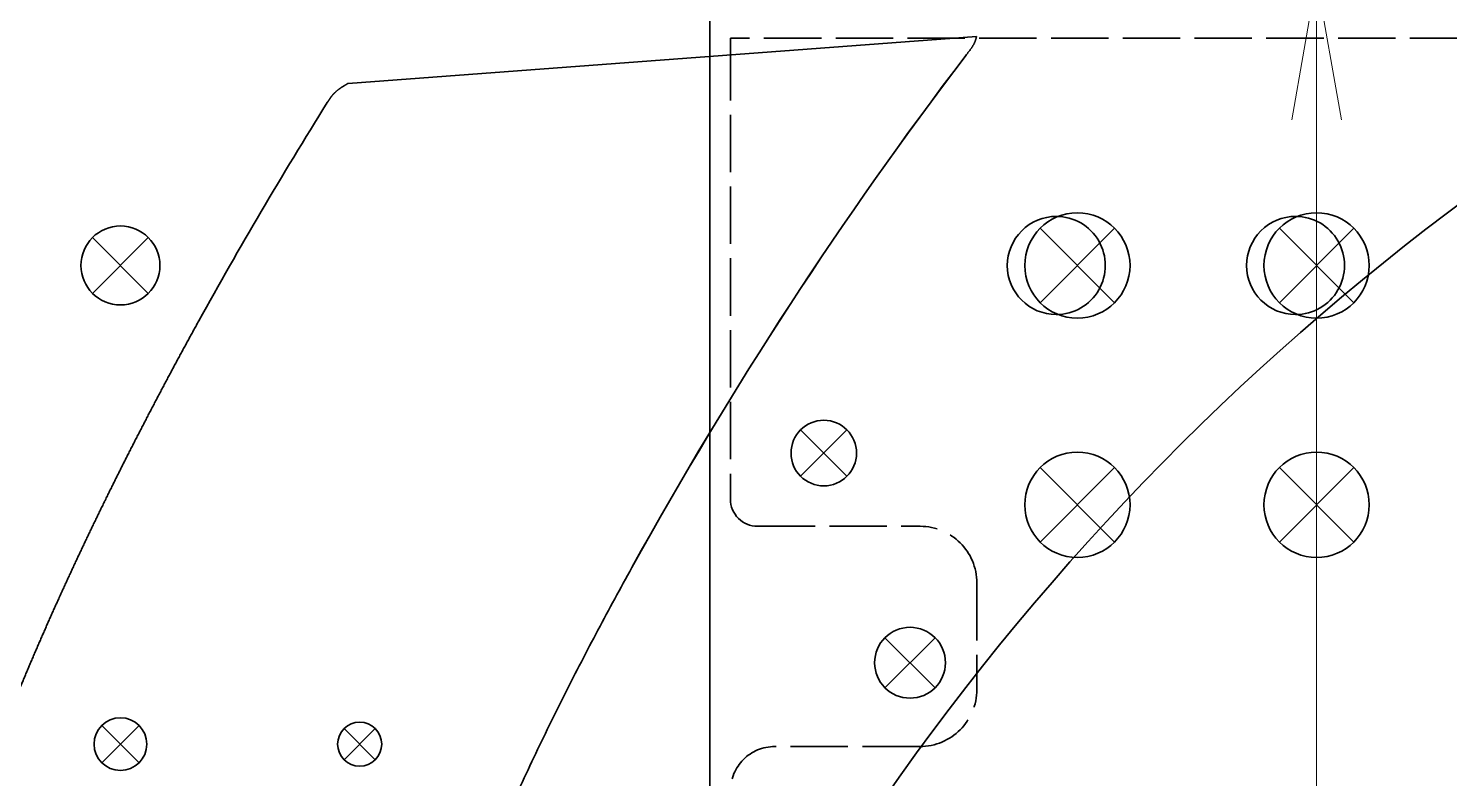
# Model space of a CAD drawing. Header units: millimetres. Extents: x 120 to 10915, y 515 to 8014.
# Drawn here: x 1330.8 to 1627.8, y 5002.8 to 5159.5 of the extents above; entities that cross this region are included whole.
import ezdxf

# ---------------------------------------------------------------- set-up
doc = ezdxf.new("R2010")
doc.units = ezdxf.units.MM
doc.linetypes.add('DASHED', pattern=[15, 12, -3])
doc.layers.get('0').update_dxf_attribs({"lineweight": 13})
for name, color, linetype, lineweight in [('201_Dimensions', 7, 'Continuous', 13), ('203_Chassis_left_side_view', 7, 'Continuous', 13), ('204_Chassis_mid_side_view', 7, 'Continuous', 13), ('206_Cab_side_and_top_view', 7, 'Continuous', 13), ('211_Frame_holes_left_side_view', 7, 'Continuous', 13), ('212_Frame_holes_right_side_view', 7, 'Continuous', 13), ('214_BWA_holes_right_side_view', 7, 'Continuous', 13)]:
    doc.layers.add(name, color=color, linetype=linetype, lineweight=lineweight)

# ---------------------------------------------------------------- blocks, each defined once
blk = doc.blocks.new('3254123')
at = {"layer": '203_Chassis_left_side_view', "color": 4, "linetype": 'DASHED', "lineweight": 35}
for p, q in [((3251.491565, 1257.5), (1477.491565, 1257.5)), ((1477.491565, 1256.5), (1477.491565, 1161.190063)), ((1483.181628, 1155.5), (1517.15166, 1155.5)), ((1528.991565, 1143.660096), (1528.991565, 1121.430108)), ((1517.061457, 1109.5), (1486.780714, 1109.5))]:
    blk.add_line(p, q, dxfattribs=at)
for centre, radius, start, end in [((1483.181628, 1161.190063), 5.690063, 180, 270), ((1517.15166, 1143.660096), 11.839904, 360, 90), ((1517.061457, 1121.430108), 11.930108, 270, 360), ((1486.780714, 1100.210851), 9.289149, 90, 180)]:
    blk.add_arc(centre, radius, start, end, dxfattribs=at)
at = {"layer": '214_BWA_holes_right_side_view', "color": 3, "lineweight": 35}
blk.add_line((1477.491565, 1257.5), (1477.491565, 1256.5), dxfattribs=at)
blk = doc.blocks.new('3356587')
at = {"layer": '204_Chassis_mid_side_view', "color": 4, "lineweight": 35}
blk.add_line((1473.16, 1015.5), (1473.18, 1280.63), dxfattribs=at)
for centre, start_param, end_param in [((1545.6, 1210), 3.141593, 4.712527), ((1545.6, 1210), 0, 3.141593), ((1595.6, 1210), 3.141593, 4.712527), ((1595.6, 1210), 0, 3.141593), ((1545.6, 1210), 4.712527, 6.283185), ((1595.6, 1210), 4.712527, 6.283185)]:
    blk.add_ellipse(centre, major_axis=(0, -10.25), ratio=0.998881, start_param=start_param, end_param=end_param, dxfattribs=at)
blk = doc.blocks.new('2458882')
at = {"layer": '206_Cab_side_and_top_view', "color": 3, "lineweight": 35}
for p, q in [((1397.58, 1248.04), (1528.92, 1257.85)), ((1526.55, 1253.69), (1526.82, 1254.05)), ((1526.55, 1253.69), (1526.82, 1254.05))]:
    blk.add_line(p, q, dxfattribs=at)
for centre, major_axis, ratio, start_param, end_param in [((49543.19, -40676.48), (47980.48, -41974.42), 0.115353, 3.14936, 3.16653), ((39978.11, -32340.7), (38415.14, -33638.95), 0.128884, 3.150333, 3.169518), ((1518.42, 1205.45), (-201.76, -297.11), 0.350731, 4.819602, 4.969214)]:
    blk.add_ellipse(centre, major_axis=major_axis, ratio=ratio, start_param=start_param, end_param=end_param, dxfattribs=at)
for points, degree, knots in [([(1526.82, 1254.05), (1526.86, 1254.11), (1526.95, 1254.22), (1527.08, 1254.38), (1527.2, 1254.54), (1527.32, 1254.7), (1527.45, 1254.86), (1527.57, 1255.02), (1527.68, 1255.18), (1527.8, 1255.34), (1527.91, 1255.5), (1528.03, 1255.67), (1528.13, 1255.84), (1528.24, 1256.01), (1528.34, 1256.19), (1528.44, 1256.37), (1528.52, 1256.55), (1528.6, 1256.73), (1528.66, 1256.91), (1528.72, 1257.07), (1528.76, 1257.23), (1528.8, 1257.37), (1528.84, 1257.5), (1528.87, 1257.63), (1528.9, 1257.74), (1528.91, 1257.81), (1528.92, 1257.85)], 3, [0, 0, 0, 0, 0.210392, 0.417929, 0.622818, 0.82536, 1.02589, 1.224928, 1.422943, 1.620549, 1.818404, 2.017327, 2.217921, 2.420497, 2.625268, 2.830816, 3.034692, 3.232405, 3.419947, 3.594548, 3.755381, 3.903074, 4.038777, 4.16448, 4.281857, 4.392494, 4.392494, 4.392494, 4.392494]), ([(1397.58, 1248.04), (1397.12, 1247.77), (1396.66, 1247.5), (1396.2, 1247.21), (1395.29, 1246.59), (1394.49, 1245.82), (1394.13, 1245.4), (1393.75, 1244.84), (1393.39, 1244.28), (1393.33, 1244.19), (1393.28, 1244.1), (1393.22, 1244.02)], 5, [0, 0, 0, 0, 0, 0, 2.682656, 2.682656, 2.682656, 5.546903, 5.546903, 5.546903, 6.05812, 6.05812, 6.05812, 6.05812, 6.05812, 6.05812]), ([(1366.38, 1198.43), (1364.34, 1194.73), (1362.32, 1191.02), (1360.32, 1187.31), (1358.29, 1183.47), (1356.28, 1179.62), (1356.22, 1179.51), (1354.26, 1175.76), (1352.33, 1172.01), (1350.48, 1168.35), (1348.59, 1164.57), (1346.73, 1160.78), (1346.68, 1160.68), (1344.78, 1156.8), (1342.91, 1152.91), (1341.11, 1149.11), (1339.29, 1145.2), (1337.51, 1141.27), (1337.46, 1141.17), (1335.76, 1137.43), (1334.1, 1133.68), (1332.5, 1130.02), (1330.89, 1126.26), (1329.32, 1122.48), (1329.27, 1122.37), (1327.69, 1118.56), (1326.14, 1114.73), (1324.65, 1110.98), (1323.17, 1107.13), (1321.73, 1103.26), (1321.69, 1103.17), (1320.27, 1099.36), (1318.89, 1095.54), (1317.57, 1091.79), (1316.26, 1087.94), (1315, 1084.09), (1314.97, 1084), (1312.55, 1076.62), (1310.29, 1069.19), (1308.21, 1061.8), (1306.25, 1054.24), (1304.46, 1046.64), (1304.43, 1046.52), (1302.61, 1038.79), (1300.97, 1031.02), (1299.51, 1023.35), (1298.18, 1015.5), (1296.99, 1007.62), (1296.98, 1007.54), (1296.36, 1003.44), (1295.79, 999.33), (1295.26, 995.37), (1294.75, 991.21), (1294.27, 987.05), (1294.27, 987.07), (1293.76, 982.58), (1293.28, 978.09), (1292.85, 973.79), (1292.44, 969.31), (1292.05, 964.83), (1292.04, 964.66), (1291.66, 960.22), (1291.31, 955.78), (1291, 951.51), (1290.68, 946.96), (1290.39, 942.4), (1290.4, 942.56), (1290.09, 937.64), (1289.8, 932.71), (1289.55, 928.05), (1289.3, 923.11), (1289.07, 918.16), (1289.07, 918.16), (1288.81, 912.71), (1288.58, 907.25), (1288.37, 902.09), (1288.17, 896.68), (1287.98, 891.28), (1287.97, 891.01), (1287.79, 885.56), (1287.61, 880.11), (1287.45, 874.9), (1287.31, 869.68), (1287.17, 864.47)], 5, [0, 0, 0, 0, 0, 0, 21.217514, 21.217514, 21.217514, 21.833763, 21.833763, 21.833763, 42.453322, 42.453322, 42.453322, 43.042416, 43.042416, 43.042416, 64.160349, 64.160349, 64.160349, 64.716373, 64.716373, 64.716373, 84.796387, 84.796387, 84.796387, 85.279157, 85.279157, 85.279157, 105.548258, 105.548258, 105.548258, 106.031972, 106.031972, 106.031972, 126.00115, 126.00115, 126.00115, 126.456286, 126.456286, 126.456286, 165.071608, 165.071608, 165.071608, 165.724438, 165.724438, 165.724438, 205.00637, 205.00637, 205.00637, 205.771182, 205.771182, 205.771182, 225.867266, 225.867266, 225.867266, 226.843701, 226.843701, 226.843701, 248.562942, 248.562942, 248.562942, 249.423988, 249.423988, 249.423988, 270.949468, 270.949468, 270.949468, 272.334483, 272.334483, 272.334483, 295.742232, 295.742232, 295.742232, 297.177647, 297.177647, 297.177647, 323.12022, 323.12022, 323.12022, 324.301986, 324.301986, 324.301986, 350.464815, 350.464815, 350.464815, 350.464815, 350.464815, 350.464815]), ([(1389.16, 861.17), (1389.36, 866.13), (1389.76, 876.04), (1390.45, 890.9), (1391.25, 905.77), (1392.18, 920.62), (1393.29, 935.46), (1394.61, 950.26), (1396.19, 965.02), (1397.78, 977.29), (1399.23, 987.08), (1400.43, 994.4), (1401.73, 1001.7), (1403.14, 1008.98), (1404.68, 1016.23), (1406.34, 1023.45), (1408.13, 1030.65), (1410.7, 1040.19), (1414.24, 1052.03), (1419.03, 1066.07), (1424.34, 1079.95), (1430.13, 1093.66), (1436.33, 1107.21), (1442.89, 1120.59), (1449.75, 1133.82), (1454.49, 1142.54), (1456.89, 1146.88)], 3, [0, 0, 0, 0, 14.87323, 29.755054, 44.644196, 59.532498, 74.409712, 89.269197, 104.113214, 118.953302, 126.373275, 133.791744, 141.207912, 148.621453, 156.033601, 163.446003, 170.857841, 178.269298, 193.094262, 207.926465, 222.775671, 237.653242, 252.557105, 267.469016, 282.36975, 297.253557, 297.253557, 297.253557, 297.253557])]:
    blk.add_open_spline(points, degree=degree, knots=knots, dxfattribs=at)
blk = doc.blocks.new('2833342')
at = {"layer": '203_Chassis_left_side_view', "color": 3, "lineweight": 35}
blk.add_arc((1950, 793), 536, 292.2753, 247.7247, dxfattribs=at)
blk = doc.blocks.new('BLOCK32')
at = {"layer": '201_Dimensions', "color": 2, "lineweight": 18}
blk.add_line((1600, 297), (1600, 1270), dxfattribs=at)
blk.add_lwpolyline([(1605.209473, 1240.455811), (1600, 1270), (1594.790527, 1240.455811)], dxfattribs=at)

msp = doc.modelspace()

# ---------------------------------------------------------------- linework, layer by layer
at = {"layer": '211_Frame_holes_left_side_view', "color": 3, "lineweight": 35}
for p, q in [((1557.778162, 5117.778175), (1542.221812, 5102.221825)), ((1557.778162, 5102.221825), (1542.221812, 5117.778175)), ((1557.778162, 5117.778175), (1542.221812, 5102.221825)), ((1557.778162, 5102.221825), (1542.221812, 5117.778175)), ((1607.778145, 5117.778175), (1592.221795, 5102.221825)), ((1607.778145, 5102.221825), (1592.221795, 5117.778175)), ((1607.778145, 5117.778175), (1592.221795, 5102.221825)), ((1607.778145, 5102.221825), (1592.221795, 5117.778175)), ((1355.833617, 5115.833631), (1344.166355, 5104.166369)), ((1355.833617, 5104.166369), (1344.166355, 5115.833631)), ((1501.847036, 5075.643681), (1492.159674, 5065.956319)), ((1501.847036, 5065.956319), (1492.159674, 5075.643681)), ((1557.778251, 5067.778169), (1542.221901, 5052.221819)), ((1557.778251, 5052.221819), (1542.221901, 5067.778169)), ((1557.778253, 5067.778175), (1542.221903, 5052.221825)), ((1557.778253, 5052.221825), (1542.221903, 5067.778175)), ((1607.77813, 5067.778169), (1592.22178, 5052.221819)), ((1607.77813, 5052.221819), (1592.22178, 5067.778169)), ((1607.778131, 5067.778175), (1592.221781, 5052.221825)), ((1607.778131, 5052.221825), (1592.221781, 5067.778175))]:
    msp.add_line(p, q, dxfattribs=at)
for centre, radius in [((1549.999987, 5110), 11), ((1549.999987, 5110), 11), ((1599.99997, 5110), 11), ((1599.99997, 5110), 11), ((1349.999986, 5110), 8.25), ((1497.003355, 5070.8), 6.85), ((1550.000076, 5059.999994), 11), ((1550.000078, 5060), 11), ((1599.999955, 5059.999994), 11), ((1599.999956, 5060), 11)]:
    msp.add_circle(centre, radius, dxfattribs=at)
at = {"layer": '212_Frame_holes_right_side_view', "color": 3, "lineweight": 35}
for p, q in [((1557.778161, 5117.778175), (1542.221811, 5102.221825)), ((1557.778161, 5102.221825), (1542.221811, 5117.778175)), ((1557.778161, 5117.778175), (1542.221811, 5102.221825)), ((1557.778161, 5102.221825), (1542.221811, 5117.778175)), ((1607.778147, 5117.778175), (1592.221797, 5102.221825)), ((1607.778147, 5102.221825), (1592.221797, 5117.778175)), ((1607.778147, 5117.778175), (1592.221797, 5102.221825)), ((1607.778147, 5102.221825), (1592.221797, 5117.778175)), ((1355.833591, 5115.833631), (1344.166329, 5104.166369)), ((1355.833591, 5104.166369), (1344.166329, 5115.833631)), ((1501.847036, 5075.643681), (1492.159674, 5065.956319)), ((1501.847036, 5065.956319), (1492.159674, 5075.643681)), ((1557.778161, 5067.778175), (1542.221811, 5052.221825)), ((1557.778161, 5052.221825), (1542.221811, 5067.778175)), ((1557.778187, 5067.778175), (1542.221837, 5052.221825)), ((1557.778187, 5052.221825), (1542.221837, 5067.778175)), ((1607.778147, 5067.778175), (1592.221797, 5052.221825)), ((1607.778147, 5052.221825), (1592.221797, 5067.778175)), ((1607.778163, 5067.778175), (1592.221813, 5052.221825)), ((1607.778163, 5052.221825), (1592.221813, 5067.778175)), ((1520.25779, 5032.23259), (1509.79261, 5021.76741)), ((1520.25779, 5021.76741), (1509.79261, 5032.23259)), ((1353.889084, 5013.889087), (1346.11091, 5006.110913)), ((1353.889084, 5006.110913), (1346.11091, 5013.889087)), ((1403.252691, 5013.252691), (1396.747309, 5006.747309)), ((1403.252691, 5006.747309), (1396.747309, 5013.252691))]:
    msp.add_line(p, q, dxfattribs=at)
for centre, radius in [((1549.999986, 5110), 11), ((1549.999986, 5110), 11), ((1599.999972, 5110), 11), ((1599.999972, 5110), 11), ((1349.99996, 5110), 8.25), ((1497.003355, 5070.8), 6.85), ((1549.999986, 5060), 11), ((1550.000012, 5060), 11), ((1599.999972, 5060), 11), ((1599.999988, 5060), 11), ((1515.0252, 5027), 7.4), ((1349.999997, 5010), 5.5), ((1400, 5010), 4.6)]:
    msp.add_circle(centre, radius, dxfattribs=at)

# ---------------------------------------------------------------- block references
at = {"color": 7, "lineweight": 35}
for name in ['3356587', '2833342', '2458882', '3254123']:
    msp.add_blockref(name, (0, 3900), dxfattribs=at)
at = {"layer": '201_Dimensions', "lineweight": 0}
msp.add_blockref('BLOCK32', (0, 3900), dxfattribs=at)

doc.saveas('drawing.dxf')
